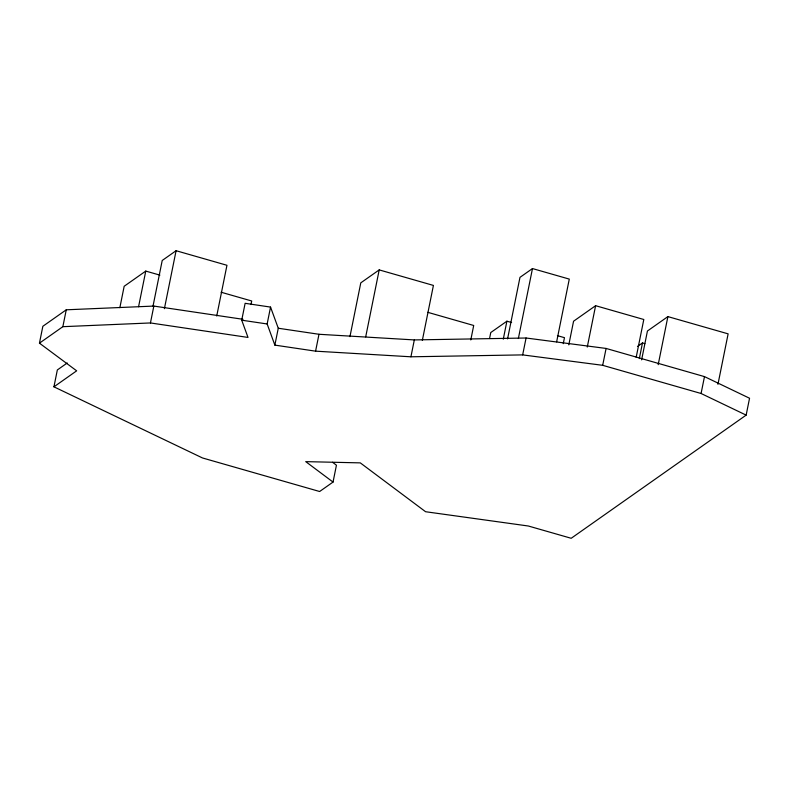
<?xml version="1.0" encoding="UTF-8"?>
<svg xmlns="http://www.w3.org/2000/svg" width="789" height="789" viewBox="0 0 789 789"><rect width="100%" height="100%" fill="white"/><g stroke="black" fill="none" stroke-linecap="round" stroke-linejoin="round"><path stroke-width="1.18" d="M332.544 462.265L336.439 465.194L333.037 482.069L319.634 491.508L202.497 457.965L53.938 386.827L76.661 370.83L39.45 343.166L42.853 326.281L66.266 309.801L153.845 306.073L242.982 319.298M39.45 343.166L62.854 326.685L66.266 309.801M53.938 386.827L57.341 369.952L67.223 362.999M119.859 307.68L124.169 286.279L145.768 271.081L159.891 275.124M138.568 306.743L145.768 271.081M152.967 306.359L162.218 260.478L176.085 250.715L226.956 265.282L216.728 315.994M62.854 326.685L150.443 322.948L153.845 306.073M164.398 308.677L176.085 250.715M150.443 322.948L248.012 337.436L241.72 320.196L245.132 303.311L270.548 307.089L278.27 328.244L274.858 345.118L315.58 351.164L410.921 356.796L522.663 354.892L602.688 365.317L701.076 393.494L746.147 415.122L749.55 398.248L704.488 376.619L606.09 348.442L526.066 338.008L414.324 339.921L318.983 334.28L278.27 328.244M250.981 304.574L251.711 300.994L221.088 292.226M274.858 345.118L267.146 323.963L270.548 307.089M315.58 351.164L318.983 334.28M349.941 336.647L360.79 282.856L379.203 269.897L433.417 285.421L422.332 340.414M365.702 336.844L379.203 269.897M410.921 356.796L414.324 339.921M470.796 339.931L473.706 325.482L427.786 312.326M489.555 338.55L490.768 332.544L506.903 321.192L511.607 322.533M503.274 339.211L506.903 321.192M507.574 338.885L519.971 277.363L532.476 268.566L569.283 279.099L556.639 341.834M518.363 338.53L532.476 268.566M522.663 354.892L526.066 338.008M563.257 343.679L564.47 337.672L557.419 335.65M568.8 344.852L573.564 321.222L595.606 305.698L643.804 319.496L636.181 357.309M587.272 347.052L595.606 305.698M602.688 365.317L606.09 348.442M639.327 358.591L642.483 342.939L644.84 343.619M641.625 359.853L647.434 331.005L667.889 316.606L728.129 333.855L717.951 384.332M658.194 364.676L667.889 316.606M701.076 393.494L704.488 376.619M637.482 346.46L642.483 342.939M746.147 415.122L571.197 538.285L528.364 526.016L425.587 511.726L360.297 462.877L305.728 461.634L333.037 482.069M241.72 320.196L267.146 323.963"/></g></svg>
